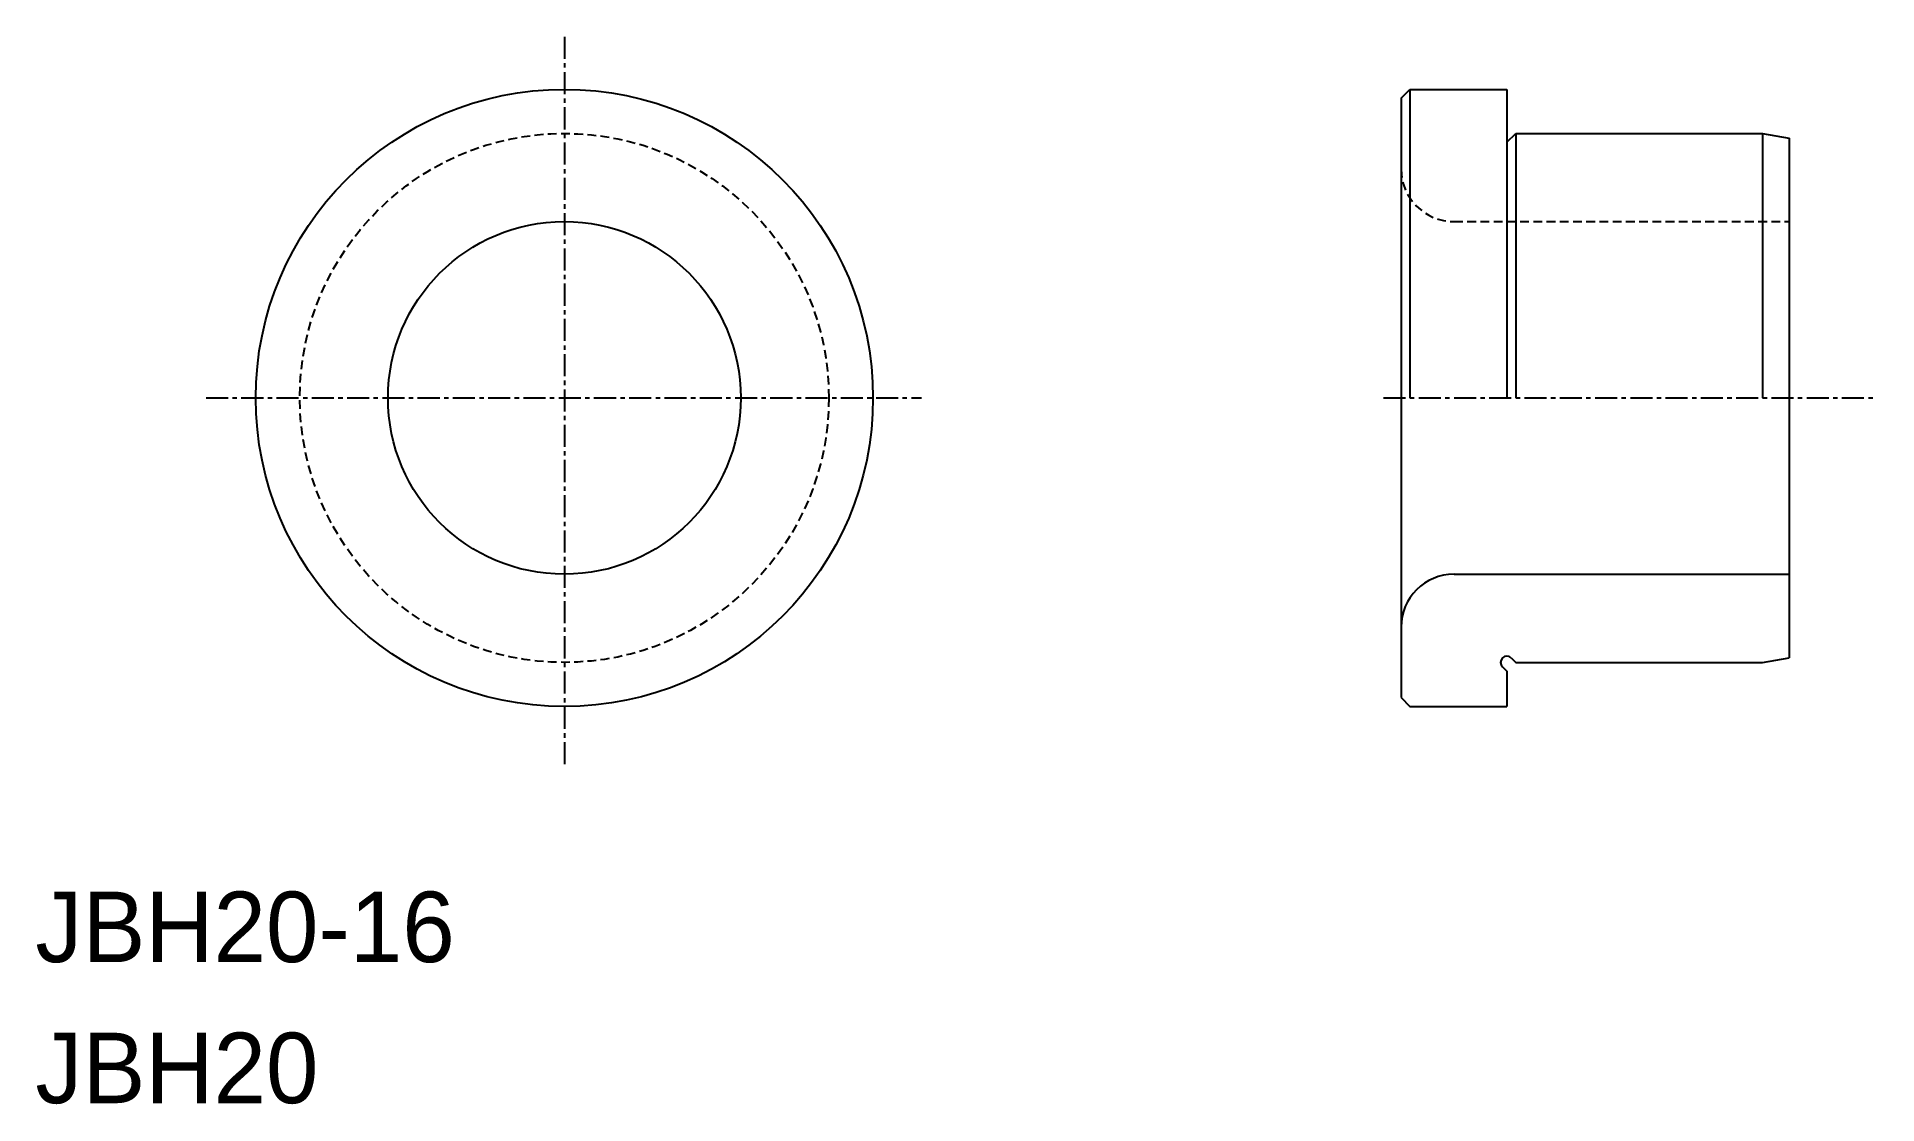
# Model space of a CAD drawing. Extents: x 10 to 114, y 10 to 70.
import ezdxf

# ---------------------------------------------------------------- set-up
doc = ezdxf.new("R2010")
doc.units = 0
doc.linetypes.add('CENTER', pattern=[2, 1.25, -0.25, 0.25, -0.25])
doc.linetypes.add('DASHED', pattern=[0.75, 0.5, -0.25])
doc.layers.get('0').update_dxf_attribs({"linetype": 'CONTINUOUS'})
doc.layers.add('CENTER', color=1, linetype='CENTER')

msp = doc.modelspace()

# ---------------------------------------------------------------- linework, layer by layer
at = {"color": 7, "linetype": 'CONTINUOUS'}
for p, q in [((87.45, 67), (87.95, 67.5)), ((87.45, 67), (87.45, 33)), ((87.95, 67.5), (87.95, 50)), ((87.95, 67.5), (93.45, 67.5)), ((93.45, 67.5), (93.45, 50)), ((93.45, 64.5), (93.95, 65)), ((93.95, 65), (107.95, 65)), ((93.95, 65), (93.95, 50)), ((107.95, 65), (107.95, 50)), ((107.95, 65), (109.45, 64.74)), ((109.45, 64.74), (109.45, 35.26)), ((93.45, 63.13), (93.45, 63.13)), ((93.45, 58.75), (93.45, 58.75)), ((90.45, 40), (109.45, 40)), ((93.2, 34.75), (93.45, 34.5)), ((93.45, 34.5), (93.45, 32.5)), ((93.7, 35.25), (93.95, 35)), ((93.95, 35), (107.95, 35)), ((107.95, 35), (109.45, 35.26)), ((87.45, 33), (87.95, 32.5)), ((87.95, 32.5), (93.45, 32.5))]:
    msp.add_line(p, q, dxfattribs=at)
at = {"color": 3, "linetype": 'DASHED'}
msp.add_line((90.45, 60), (109.45, 60), dxfattribs=at)
at = {"color": 7, "linetype": 'CONTINUOUS'}
for radius in [17.5, 10]:
    msp.add_circle((40, 50), radius, dxfattribs=at)
at = {"color": 3, "linetype": 'DASHED'}
msp.add_circle((40, 50), 15, dxfattribs=at)
msp.add_arc((90.45, 63), 3, 180, 270, dxfattribs=at)
at = {"color": 7, "linetype": 'CONTINUOUS'}
for centre, radius, start, end in [((90.45, 37), 3, 90, 180), ((93.45, 35), 0.354, 45, 225)]:
    msp.add_arc(centre, radius, start, end, dxfattribs=at)
at = {"layer": 'CENTER', "color": 1, "linetype": 'CENTER'}
for p, q in [((40, 70.48), (40, 29.23)), ((19.68, 50), (60.25, 50)), ((86.45, 50), (114.45, 50))]:
    msp.add_line(p, q, dxfattribs=at)

# ---------------------------------------------------------------- texts
at = {"color": 7, "linetype": 'CONTINUOUS'}
for s, p in [('JBH20-16', (10, 18)), ('JBH20', (10, 10))]:
    msp.add_text(s, height=4, dxfattribs=at).set_placement(p)

doc.saveas('drawing.dxf')
